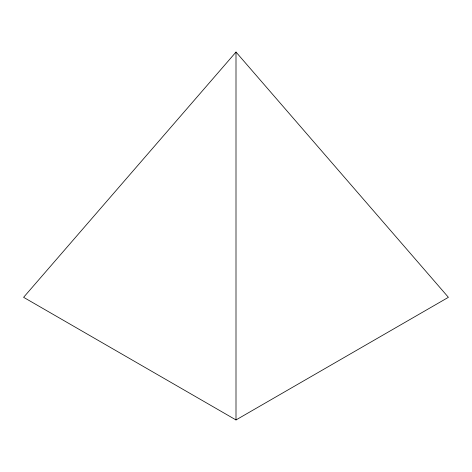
<?xml version="1.0" encoding="UTF-8"?>
<svg xmlns="http://www.w3.org/2000/svg" width="472" height="472" viewBox="0 0 472 472"><rect width="100%" height="100%" fill="white"/><g stroke="black" fill="none" stroke-linecap="round" stroke-linejoin="round"><path stroke-width="0.71" d="M236 52.056L23.6 297.319L236 419.944L448.4 297.319L236 52.056L236 419.944"/></g></svg>
